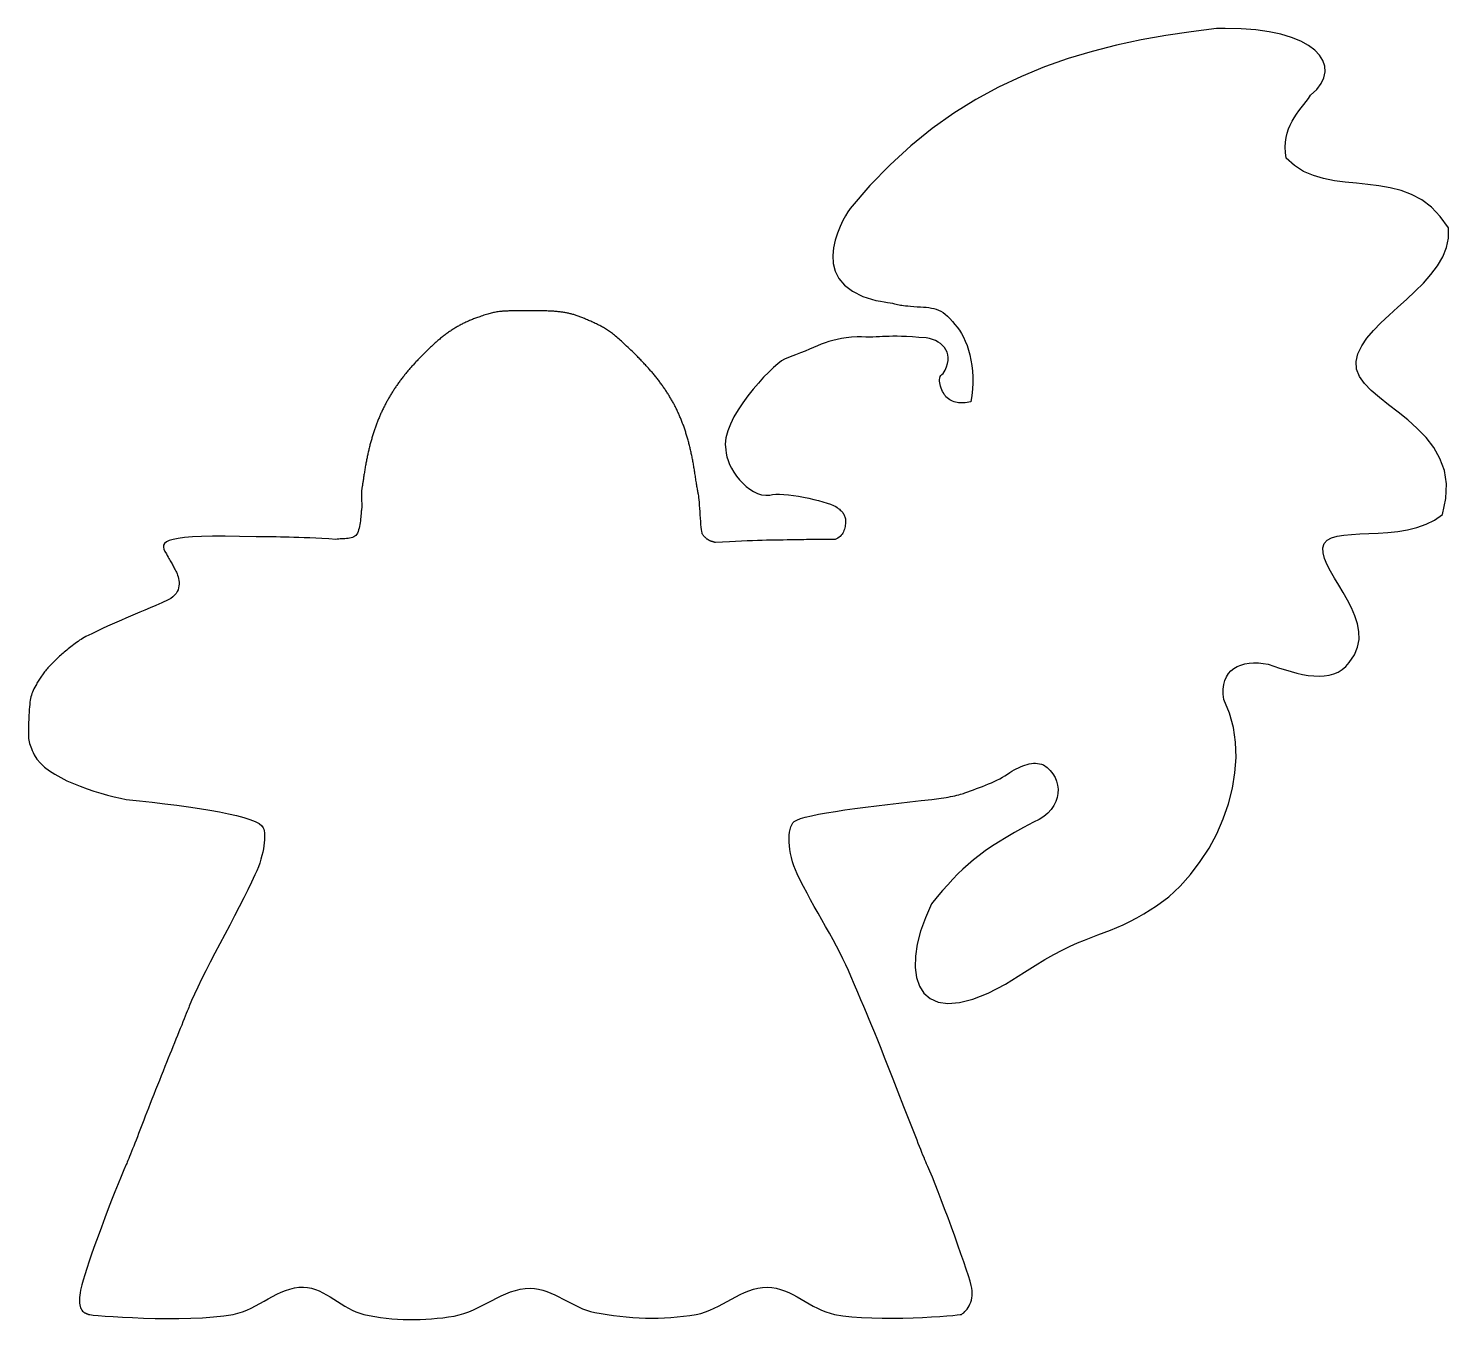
# Model space of a CAD drawing. Extents: x 0 to 239, y -1 to 216.
import ezdxf

# ---------------------------------------------------------------- set-up
doc = ezdxf.new("R2010")
doc.units = 0
doc.layers.get('0').update_dxf_attribs({"linetype": 'CONTINUOUS'})

msp = doc.modelspace()

# ---------------------------------------------------------------- linework, layer by layer
at = {"color": 7}
msp.add_lwpolyline([(201.320527, 216.291208), (201.230304, 216.290678), (201.139854, 216.289885), (201.049173, 216.288826), (200.958267, 216.287768), (200.867134, 216.286445), (200.775774, 216.285122), (200.684188, 216.283535), (200.592375, 216.281683), (200.50034, 216.279831), (200.408077, 216.277714), (200.315592, 216.275597), (200.222882, 216.273216), (200.12995, 216.27057), (200.036795, 216.267898), (199.943416, 216.265067), (199.849817, 216.262077), (195.58132, 215.731111), (191.354877, 215.099236), (187.173378, 214.3492), (183.03971, 213.463756), (178.956758, 212.425653), (174.927413, 211.217642), (170.954557, 209.822476), (167.041081, 208.2229), (163.189872, 206.401673), (159.403817, 204.34154), (155.685805, 202.02525), (152.038719, 199.435559), (148.465447, 196.555214), (144.968881, 193.366969), (141.551903, 189.853572), (138.217402, 185.997775), (138.106174, 185.838208), (137.83855, 185.426795), (137.459, 184.794397), (137.011987, 183.971879), (136.54197, 182.990102), (136.09342, 181.87993), (135.7108, 180.672224), (135.438571, 179.397847), (135.321201, 178.087663), (135.403153, 176.772533), (135.72889, 175.483321), (136.342879, 174.250888), (137.289582, 173.106099), (138.613465, 172.079815), (140.358992, 171.202899), (142.570626, 170.506214), (143.330149, 170.396955), (143.974436, 170.297667), (144.517843, 170.207582), (144.97472, 170.125936), (145.359424, 170.051961), (145.686309, 169.98489), (145.969731, 169.923959), (146.22404, 169.868401), (146.463591, 169.817448), (146.702743, 169.770336), (146.955843, 169.726298), (147.237252, 169.684567), (147.561321, 169.644378), (147.942403, 169.604964), (148.394854, 169.565558), (148.933027, 169.525395), (149.515166, 169.485582), (150.058726, 169.451959), (150.567697, 169.418879), (151.046077, 169.380697), (151.49785, 169.331766), (151.927018, 169.26644), (152.337566, 169.179072), (152.733491, 169.064016), (153.118786, 168.915626), (153.497439, 168.728255), (153.873446, 168.496258), (154.2508, 168.213988), (154.633493, 167.875798), (155.025519, 167.476043), (155.430868, 167.009076), (155.853535, 166.469251), (156.239152, 166.038633), (156.611503, 165.542678), (156.967171, 164.984524), (157.302742, 164.367308), (157.614803, 163.694167), (157.899936, 162.968239), (158.15473, 162.192661), (158.375765, 161.370571), (158.55963, 160.505106), (158.702907, 159.599403), (158.802181, 158.656599), (158.854039, 157.679832), (158.855098, 156.67224), (158.80188, 155.636959), (158.690995, 154.577128), (158.519037, 153.495882), (158.208446, 153.42739), (157.905267, 153.371923), (157.609339, 153.330179), (157.320507, 153.302858), (157.038604, 153.290658), (156.763474, 153.294277), (156.494954, 153.314415), (156.232881, 153.351769), (155.977101, 153.407038), (155.72745, 153.480921), (155.483769, 153.574116), (155.245893, 153.687322), (155.013668, 153.821238), (154.786928, 153.976562), (154.565514, 154.153993), (154.349267, 154.354229), (154.21129, 154.534739), (154.070796, 154.746022), (153.93144, 154.983268), (153.79686, 155.241667), (153.670704, 155.516407), (153.556618, 155.80268), (153.458249, 156.095673), (153.379236, 156.390577), (153.323232, 156.682581), (153.293882, 156.966875), (153.29494, 157.238648), (153.329825, 157.493089), (153.4023, 157.725389), (153.51601, 157.930736), (153.674596, 158.10432), (153.881709, 158.241331), (154.217039, 158.820791), (154.465319, 159.381206), (154.63053, 159.92078), (154.716657, 160.437719), (154.72769, 160.930227), (154.667609, 161.396507), (154.5404, 161.834766), (154.350048, 162.243207), (154.100538, 162.620035), (153.795854, 162.963454), (153.439982, 163.271669), (153.036908, 163.542885), (152.590614, 163.775306), (152.105087, 163.967136), (151.584311, 164.116581), (151.032271, 164.221844), (149.802202, 164.327872), (148.711722, 164.405778), (147.745304, 164.45893), (146.887414, 164.490696), (146.12252, 164.504444), (145.435087, 164.503545), (144.809583, 164.491358), (144.230479, 164.471255), (143.682238, 164.446604), (143.149331, 164.420772), (142.616222, 164.397129), (142.067381, 164.37904), (141.487274, 164.369874), (140.86037, 164.372996), (140.171136, 164.391777), (139.40404, 164.429583), (138.461599, 164.361813), (137.596073, 164.265104), (136.796055, 164.140899), (136.050142, 163.990642), (135.346929, 163.815777), (134.67501, 163.617746), (134.022984, 163.397994), (133.379443, 163.157965), (132.732984, 162.899102), (132.072203, 162.622849), (131.385694, 162.330649), (130.662056, 162.023945), (129.88988, 161.704183), (129.057765, 161.372804), (128.154306, 161.031254), (127.168095, 160.680974), (126.6795, 160.362901), (126.063764, 159.880297), (125.344486, 159.250202), (124.545265, 158.489656), (123.6897, 157.615698), (122.801391, 156.645368), (121.903937, 155.595708), (121.020938, 154.483755), (120.175994, 153.326552), (119.392703, 152.141136), (118.694666, 150.944549), (118.105481, 149.75383), (117.648749, 148.586019), (117.348071, 147.458156), (117.227043, 146.387282), (117.309265, 145.390435), (117.364018, 144.845921), (117.495235, 144.252461), (117.698266, 143.622566), (117.968456, 142.968748), (118.301151, 142.303517), (118.691697, 141.639386), (119.135443, 140.988868), (119.627735, 140.36447), (120.163918, 139.778706), (120.739342, 139.244087), (121.349352, 138.773123), (121.989292, 138.378328), (122.654515, 138.072213), (123.34036, 137.867288), (124.042181, 137.776065), (124.75532, 137.811053), (125.188866, 137.90398), (125.73294, 137.949105), (126.371236, 137.950428), (127.087455, 137.912285), (127.865301, 137.838676), (128.68847, 137.733713), (129.540667, 137.601511), (130.405584, 137.446177), (131.266927, 137.271824), (132.108392, 137.082568), (132.913684, 136.882519), (133.666497, 136.675787), (134.350538, 136.466486), (134.949499, 136.258727), (135.447088, 136.056625), (135.826997, 135.864289), (136.043424, 135.715238), (136.241967, 135.569299), (136.423191, 135.42575), (136.587661, 135.283862), (136.735939, 135.142913), (136.868588, 135.002176), (136.986171, 134.860922), (137.089253, 134.718434), (137.178399, 134.573979), (137.254168, 134.426834), (137.317125, 134.276275), (137.367836, 134.121576), (137.406859, 133.962009), (137.434762, 133.796853), (137.452119, 133.625379), (137.459474, 133.446865), (137.457886, 133.220889), (137.446165, 132.991467), (137.423438, 132.760189), (137.388793, 132.528655), (137.34133, 132.298462), (137.280139, 132.071209), (137.20432, 131.84849), (137.11296, 131.631905), (137.005158, 131.423051), (136.880002, 131.223521), (136.736587, 131.034918), (136.574009, 130.858835), (136.391356, 130.696868), (136.187725, 130.550619), (135.96221, 130.421682), (135.713901, 130.311655), (135.355915, 130.317079), (134.990491, 130.321551), (134.617473, 130.325043), (134.236709, 130.327689), (133.848038, 130.329277), (133.451306, 130.329806), (133.046356, 130.329277), (132.633035, 130.327689), (132.211183, 130.324911), (131.780645, 130.321022), (131.341267, 130.315968), (130.892894, 130.30975), (130.435366, 130.302342), (129.968527, 130.293717), (129.492224, 130.283874), (129.006301, 130.272762), (128.32483, 130.261649), (127.650923, 130.252177), (126.978431, 130.243499), (126.301206, 130.234794), (125.613099, 130.22519), (124.907963, 130.213839), (124.179647, 130.199922), (123.422008, 130.182592), (122.628893, 130.161002), (121.794154, 130.134324), (120.911644, 130.101709), (119.975212, 130.062309), (118.978714, 130.015285), (117.916, 129.959794), (116.780921, 129.894992), (115.567328, 129.820041), (115.525198, 129.835784), (115.482428, 129.851103), (115.439047, 129.866026), (115.395092, 129.880551), (115.350594, 129.894707), (115.305591, 129.908518), (115.260112, 129.921985), (115.214194, 129.935108), (115.16787, 129.947941), (115.121174, 129.960482), (115.074139, 129.972732), (115.0268, 129.984718), (114.979191, 129.996465), (114.931343, 130.007975), (114.883292, 130.019272), (114.835072, 130.030358), (114.80456, 130.044249), (114.774274, 130.058193), (114.744238, 130.072163), (114.714478, 130.086185), (114.685016, 130.100261), (114.655878, 130.11439), (114.627083, 130.128572), (114.598664, 130.142806), (114.570637, 130.15712), (114.543033, 130.171487), (114.515868, 130.185933), (114.489174, 130.200433), (114.462981, 130.215011), (114.43729, 130.229669), (114.412154, 130.244406), (114.387574, 130.259223), (114.307572, 130.309608), (114.230068, 130.361355), (114.154995, 130.414581), (114.082288, 130.469405), (114.011877, 130.525944), (113.943694, 130.584311), (113.877669, 130.644626), (113.813741, 130.707004), (113.751839, 130.771562), (113.691892, 130.838417), (113.633837, 130.907685), (113.577605, 130.979482), (113.523128, 131.053925), (113.470338, 131.131131), (113.419168, 131.211218), (113.369548, 131.294302), (113.321417, 131.433981), (113.274705, 131.674553), (113.229342, 132.002184), (113.18526, 132.403036), (113.142392, 132.863279), (113.100675, 133.369072), (113.060038, 133.906586), (113.020414, 134.461981), (112.981737, 135.021424), (112.943939, 135.57108), (112.906953, 136.097117), (112.870713, 136.585694), (112.83515, 137.022978), (112.800199, 137.395136), (112.765792, 137.688334), (112.731862, 137.888732), (112.698345, 138.040635), (112.665163, 138.197638), (112.632255, 138.35986), (112.599552, 138.52742), (112.566982, 138.700429), (112.534483, 138.879007), (112.50199, 139.063268), (112.469427, 139.253329), (112.436735, 139.449305), (112.403845, 139.651315), (112.370687, 139.859473), (112.337196, 140.073894), (112.303306, 140.294697), (112.268947, 140.521998), (112.234054, 140.755911), (112.19856, 140.996552), (112.166874, 141.210253), (112.134748, 141.422507), (112.10218, 141.633322), (112.06916, 141.842713), (112.03568, 142.050697), (112.001734, 142.257289), (111.967309, 142.462497), (111.9324, 142.66634), (111.897001, 142.86883), (111.861103, 143.069983), (111.824696, 143.269811), (111.787773, 143.468329), (111.750327, 143.665552), (111.712351, 143.861492), (111.673833, 144.056165), (111.63477, 144.249583), (111.595159, 144.441761), (111.55499, 144.632711), (111.514258, 144.822449), (111.472954, 145.010989), (111.431073, 145.198345), (111.38861, 145.384532), (111.345554, 145.569566), (111.301903, 145.753459), (111.257649, 145.936227), (111.212783, 146.117885), (111.167304, 146.298446), (111.121198, 146.477926), (111.074465, 146.656339), (111.027096, 146.833699), (110.979082, 147.010022), (110.93042, 147.185322), (110.881107, 147.359611), (110.831127, 147.532901), (110.780475, 147.705208), (110.729146, 147.876545), (110.677129, 148.046927), (110.624422, 148.216368), (110.57101, 148.384882), (110.516892, 148.552484), (110.46206, 148.719187), (110.406503, 148.885007), (110.350221, 149.049956), (110.293198, 149.214051), (110.235434, 149.377304), (110.176919, 149.539731), (110.117644, 149.701345), (110.057605, 149.862161), (109.99679, 150.02219), (109.935198, 150.181445), (109.872822, 150.339941), (109.809656, 150.497693), (109.74569, 150.654714), (109.68092, 150.811021), (109.615338, 150.966626), (109.548938, 151.121546), (109.48171, 151.275795), (109.413649, 151.429387), (109.344748, 151.582338), (109.274999, 151.734662), (109.204395, 151.886373), (109.132931, 152.037486), (109.060596, 152.188016), (108.987386, 152.337978), (108.913295, 152.487384), (108.838315, 152.636246), (108.76244, 152.784577), (108.685663, 152.932393), (108.607976, 153.079707), (108.529374, 153.226535), (108.449846, 153.372889), (108.369386, 153.518785), (108.287989, 153.664237), (108.205648, 153.809259), (108.122355, 153.953866), (108.038098, 154.098071), (107.952879, 154.24189), (107.866683, 154.385336), (107.779505, 154.528425), (107.691341, 154.671169), (107.602173, 154.813588), (107.512003, 154.955697), (107.420823, 155.09751), (107.328626, 155.239039), (107.235403, 155.3803), (107.141153, 155.521303), (107.045863, 155.662064), (106.949534, 155.802594), (106.852151, 155.942907), (106.753713, 156.083016), (106.654211, 156.222934), (106.553643, 156.362675), (106.451995, 156.502252), (106.349266, 156.641677), (106.245448, 156.780965), (106.140533, 156.920128), (106.034512, 157.059182), (105.927372, 157.198147), (105.819109, 157.337037), (105.709715, 157.475865), (105.599185, 157.614646), (105.487512, 157.753394), (105.374691, 157.892125), (105.260711, 158.030851), (105.145573, 158.169586), (105.029265, 158.308346), (104.911782, 158.447145), (104.793119, 158.585996), (104.67327, 158.724915), (104.552226, 158.863915), (104.429986, 159.00301), (104.306537, 159.142214), (104.181881, 159.281542), (104.056011, 159.421004), (103.92891, 159.560616), (103.800579, 159.700393), (103.671005, 159.840348), (103.540179, 159.980497), (103.408099, 160.120854), (103.274752, 160.261434), (103.140129, 160.40225), (103.004226, 160.543318), (102.867034, 160.684652), (102.728543, 160.826267), (102.588748, 160.968177), (102.447638, 161.110397), (102.304966, 161.252966), (102.161205, 161.395849), (101.888748, 161.664868), (101.624286, 161.924229), (101.367526, 162.17417), (101.118175, 162.414926), (100.875939, 162.646735), (100.640526, 162.869832), (100.41164, 163.084454), (100.18899, 163.290837), (99.972283, 163.489218), (99.761225, 163.679833), (99.555522, 163.862919), (99.354883, 164.038713), (99.159012, 164.20745), (98.967618, 164.369366), (98.780404, 164.524699), (98.597082, 164.673685), (98.417356, 164.816559), (98.240932, 164.953556), (98.067519, 165.084914), (97.896815, 165.21087), (97.728527, 165.331661), (97.562358, 165.447524), (97.398017, 165.558696), (97.235203, 165.665414), (97.073625, 165.767916), (96.912983, 165.866438), (96.752984, 165.961217), (96.593335, 166.052491), (96.433733, 166.140497), (96.273887, 166.225472), (96.113505, 166.307652), (95.952284, 166.387276), (95.745147, 166.48746), (95.542611, 166.584875), (95.344491, 166.679558), (95.150607, 166.771548), (94.960773, 166.860883), (94.774808, 166.947601), (94.592524, 167.031739), (94.413737, 167.113335), (94.238268, 167.192429), (94.065926, 167.269057), (93.896535, 167.343258), (93.729905, 167.41507), (93.565856, 167.484531), (93.404201, 167.551679), (93.244757, 167.616551), (93.087341, 167.679187), (92.931763, 167.739623), (92.777842, 167.797898), (92.625394, 167.854052), (92.474235, 167.908121), (92.324185, 167.960145), (92.175057, 168.010161), (92.026669, 168.058208), (91.878838, 168.104325), (91.731378, 168.148549), (91.584111, 168.190919), (91.436846, 168.231472), (91.289407, 168.270248), (91.141606, 168.307285), (90.993262, 168.34262), (90.84419, 168.376293), (90.694206, 168.408341), (90.543123, 168.438803), (90.390755, 168.467719), (90.236916, 168.495125), (90.081423, 168.521061), (89.924094, 168.545563), (89.764746, 168.56867), (89.603196, 168.59042), (89.439261, 168.61085), (89.272758, 168.629998), (89.103504, 168.647902), (88.931316, 168.6646), (88.756008, 168.680129), (88.577401, 168.694528), (88.395313, 168.707834), (88.209557, 168.720085), (88.019951, 168.731319), (87.82631, 168.741575), (87.628452, 168.750892), (87.426189, 168.759309), (87.219335, 168.766864), (87.007711, 168.773595), (86.791131, 168.77954), (86.569407, 168.784738), (86.34236, 168.789226), (86.109805, 168.793044), (85.871553, 168.796228), (85.627424, 168.798818), (85.377234, 168.800851), (85.120798, 168.802366), (84.857931, 168.803401), (84.588448, 168.803993), (84.312167, 168.804183), (84.077032, 168.80413), (83.848337, 168.803961), (83.625931, 168.803655), (83.409666, 168.803195), (83.199385, 168.802562), (82.994939, 168.801738), (82.796174, 168.800703), (82.60294, 168.799439), (82.415084, 168.797928), (82.232455, 168.796151), (82.054901, 168.79409), (81.882271, 168.791725), (81.714411, 168.789038), (81.551169, 168.786011), (81.392395, 168.782625), (81.237937, 168.778861), (81.087645, 168.774702), (80.941365, 168.770128), (80.798943, 168.765123), (80.660227, 168.759668), (80.52507, 168.753747), (80.393315, 168.747341), (80.264815, 168.740433), (80.139416, 168.733005), (80.016969, 168.725041), (79.897325, 168.716521), (79.780326, 168.70743), (79.665827, 168.697748), (79.553676, 168.687459), (79.44372, 168.676545), (79.335807, 168.664988), (79.229789, 168.652771), (79.022808, 168.626279), (78.821563, 168.596919), (78.624843, 168.564547), (78.431432, 168.529016), (78.24012, 168.49018), (78.049691, 168.447894), (77.858935, 168.402012), (77.666633, 168.352389), (77.47158, 168.298878), (77.272557, 168.241333), (77.068352, 168.17961), (76.857754, 168.113562), (76.639547, 168.043044), (76.412519, 167.96791), (76.175457, 167.888014), (75.927148, 167.80321), (75.747996, 167.741075), (75.570773, 167.678311), (75.395415, 167.614875), (75.221859, 167.550727), (75.050044, 167.485825), (74.879906, 167.420127), (74.711383, 167.353592), (74.544412, 167.286179), (74.378931, 167.217845), (74.214879, 167.14855), (74.052189, 167.078251), (73.890804, 167.006907), (73.730657, 166.934477), (73.571687, 166.860919), (73.413832, 166.786192), (73.257026, 166.710253), (73.101211, 166.63306), (72.946329, 166.554567), (72.792317, 166.474731), (72.639118, 166.393507), (72.486666, 166.310853), (72.334898, 166.226726), (72.183752, 166.141081), (72.033164, 166.053876), (71.883077, 165.965066), (71.733423, 165.874609), (71.584143, 165.782461), (71.435174, 165.688579), (71.286452, 165.592918), (71.137918, 165.495437), (70.989505, 165.39609), (70.841153, 165.294836), (70.692796, 165.19163), (70.544372, 165.086431), (70.395825, 164.979195), (70.247089, 164.86988), (70.098108, 164.758446), (69.948814, 164.64485), (69.79915, 164.52905), (69.649052, 164.411004), (69.498459, 164.29067), (69.34731, 164.168006), (69.195543, 164.04297), (69.043095, 163.91552), (68.889906, 163.785614), (68.735916, 163.65321), (68.581061, 163.518266), (68.42528, 163.380741), (68.268503, 163.24059), (68.110674, 163.097771), (67.951726, 162.952239), (67.791603, 162.803951), (67.630236, 162.652865), (67.46757, 162.498936), (67.303539, 162.342122), (67.138082, 162.182379), (66.97114, 162.019664), (66.802646, 161.853935), (66.63254, 161.685147), (66.460762, 161.513257), (66.287248, 161.338223), (66.111938, 161.160001), (65.934767, 160.978547), (65.755676, 160.793819), (65.628335, 160.661492), (65.502039, 160.529195), (65.37678, 160.396918), (65.252555, 160.264652), (65.129354, 160.132389), (65.00718, 160.000118), (64.886022, 159.867833), (64.765875, 159.735522), (64.646739, 159.603179), (64.528602, 159.470793), (64.411463, 159.338355), (64.295316, 159.205857), (64.180156, 159.073291), (64.065978, 158.940646), (63.952776, 158.807913), (63.840548, 158.675085), (63.729291, 158.542155), (63.618994, 158.409114), (63.509655, 158.275954), (63.401271, 158.142664), (63.293839, 158.009235), (63.187355, 157.875656), (63.081818, 157.741918), (62.97722, 157.60801), (62.873565, 157.473924), (62.770843, 157.339649), (62.669055, 157.205175), (62.568196, 157.070492), (62.46826, 156.935591), (62.36925, 156.800462), (62.271159, 156.665095), (62.173982, 156.52948), (62.077716, 156.393605), (61.982353, 156.257461), (61.887888, 156.12104), (61.794313, 155.984335), (61.70163, 155.847336), (61.60983, 155.710038), (61.518908, 155.57243), (61.428863, 155.434506), (61.339688, 155.296257), (61.251378, 155.157676), (61.16393, 155.018755), (61.077337, 154.879484), (60.991599, 154.739858), (60.906705, 154.599868), (60.822657, 154.459505), (60.739446, 154.318762), (60.657071, 154.177626), (60.575526, 154.036085), (60.49481, 153.894129), (60.414916, 153.751749), (60.335843, 153.608935), (60.257582, 153.465679), (60.180133, 153.321971), (60.103488, 153.177802), (60.027648, 153.033164), (59.952604, 152.888046), (59.878352, 152.742439), (59.80489, 152.596335), (59.732214, 152.449724), (59.660316, 152.302597), (59.589196, 152.154945), (59.518846, 152.006758), (59.449269, 151.858028), (59.380464, 151.708746), (59.312426, 151.558903), (59.245148, 151.40849), (59.178624, 151.257497), (59.112848, 151.105916), (59.047819, 150.953737), (58.983528, 150.800953), (58.91997, 150.647552), (58.857139, 150.493526), (58.795031, 150.338867), (58.73364, 150.183565), (58.67296, 150.027611), (58.612987, 149.870995), (58.553712, 149.71371), (58.495136, 149.555745), (58.437251, 149.397092), (58.380056, 149.237743), (58.323546, 149.077686), (58.267719, 148.916915), (58.212569, 148.755418), (58.158097, 148.593188), (58.104294, 148.430215), (58.05116, 148.266489), (57.998691, 148.102003), (57.946883, 147.936746), (57.895733, 147.77071), (57.845235, 147.603884), (57.795388, 147.436262), (57.746188, 147.267832), (57.697629, 147.098586), (57.649711, 146.928515), (57.602432, 146.757611), (57.555778, 146.585866), (57.509751, 146.413271), (57.464341, 146.239815), (57.419547, 146.065489), (57.375361, 145.890285), (57.331782, 145.714193), (57.2888, 145.537204), (57.246417, 145.359308), (57.204626, 145.180496), (57.16342, 145.000758), (57.122796, 144.820085), (57.082751, 144.638469), (57.043278, 144.455899), (57.004373, 144.272366), (56.966033, 144.087862), (56.928247, 143.902379), (56.891021, 143.715912), (56.854347, 143.528451), (56.818223, 143.339986), (56.782645, 143.150507), (56.747606, 142.960005), (56.713104, 142.76847), (56.679134, 142.575892), (56.645694, 142.382262), (56.612774, 142.18757), (56.580376, 141.991808), (56.548491, 141.794963), (56.517117, 141.597028), (56.486248, 141.39799), (56.455881, 141.197843), (56.426013, 140.996577), (56.400004, 140.819976), (56.374419, 140.647518), (56.349257, 140.479145), (56.324466, 140.314799), (56.300071, 140.154422), (56.27602, 139.997955), (56.252314, 139.845338), (56.228951, 139.696515), (56.205879, 139.551429), (56.183125, 139.410017), (56.160636, 139.272224), (56.138411, 139.137991), (56.11645, 139.007257), (56.094701, 138.879966), (56.073191, 138.756062), (56.051865, 138.635481), (56.03435, 138.499966), (56.023661, 138.334422), (56.018819, 138.143536), (56.018859, 137.932001), (56.022801, 137.704505), (56.029707, 137.465739), (56.038597, 137.220391), (56.048518, 136.973151), (56.058493, 136.728711), (56.067542, 136.49176), (56.074739, 136.266986), (56.079078, 136.059082), (56.079607, 135.872733), (56.075374, 135.712634), (56.065399, 135.583472), (56.04873, 135.489937), (56.029283, 135.392938), (56.011001, 135.253344), (55.993009, 135.075782), (55.974409, 134.86489), (55.9543, 134.625294), (55.931811, 134.361629), (55.906014, 134.078522), (55.876052, 133.780607), (55.841024, 133.472513), (55.800035, 133.158873), (55.752198, 132.844318), (55.69662, 132.533477), (55.632406, 132.230987), (55.558666, 131.941472), (55.47451, 131.669565), (55.379043, 131.419902), (55.255702, 131.202189), (55.104617, 131.020921), (54.928754, 130.8726), (54.731084, 130.753728), (54.514567, 130.660801), (54.282176, 130.590322), (54.036878, 130.538791), (53.781637, 130.502708), (53.519425, 130.478578), (53.253203, 130.462888), (52.985945, 130.452146), (52.720613, 130.442859), (52.460178, 130.431508), (52.207607, 130.414628), (51.965865, 130.388699), (51.737921, 130.350207), (50.524328, 130.425158), (49.38925, 130.48996), (48.326535, 130.545451), (47.330037, 130.592475), (46.393605, 130.631875), (45.511096, 130.66449), (44.676356, 130.691168), (43.883241, 130.712731), (43.125602, 130.730061), (42.397286, 130.743979), (41.69215, 130.755303), (41.004043, 130.764907), (40.326818, 130.773612), (39.654327, 130.78229), (38.98042, 130.791762), (38.298948, 130.802875), (35.538574, 130.857091), (33.104519, 130.879607), (30.978795, 130.870478), (29.143412, 130.829746), (27.580386, 130.757478), (26.271722, 130.653732), (25.199435, 130.518569), (24.345536, 130.352041), (23.692037, 130.154209), (23.220949, 129.925127), (22.914284, 129.664854), (22.754052, 129.37345), (22.722267, 129.050971), (22.800938, 128.697469), (22.972079, 128.313008), (23.217699, 127.897644), (23.369846, 127.629311), (23.509425, 127.383447), (23.637787, 127.157401), (23.756286, 126.948512), (23.866271, 126.754133), (23.969094, 126.57161), (24.066108, 126.398287), (24.158664, 126.231512), (24.248113, 126.068632), (24.335806, 125.906993), (24.423097, 125.743941), (24.511335, 125.576822), (24.601873, 125.402986), (24.696062, 125.219777), (24.795254, 125.024541), (24.9008, 124.814626), (25.008445, 124.574189), (25.108515, 124.314929), (25.197116, 124.039477), (25.270353, 123.750456), (25.324331, 123.450493), (25.355153, 123.142214), (25.358926, 122.828246), (25.331753, 122.511211), (25.269741, 122.193741), (25.168992, 121.87846), (25.025613, 121.56799), (24.835708, 121.264963), (24.595382, 120.972001), (24.30074, 120.69173), (23.947886, 120.426776), (23.532925, 120.179769), (22.446974, 119.698992), (21.437541, 119.256879), (20.494442, 118.847838), (19.607493, 118.466288), (18.766512, 118.106634), (17.961314, 117.763295), (17.181718, 117.430677), (16.417539, 117.103197), (15.658594, 116.775264), (14.8947, 116.441291), (14.115673, 116.095693), (13.31133, 115.73288), (12.471488, 115.347263), (11.585964, 114.933254), (10.644573, 114.485269), (9.637133, 113.997716), (9.378405, 113.853005), (9.120767, 113.69992), (8.864589, 113.539416), (8.610239, 113.37244), (8.358089, 113.199947), (8.108508, 113.022885), (7.861864, 112.842207), (7.618529, 112.658864), (7.378871, 112.473806), (7.143261, 112.287987), (6.912068, 112.102352), (6.685662, 111.917858), (6.464412, 111.735455), (6.248688, 111.556091), (6.03886, 111.38072), (5.835298, 111.210291), (5.637128, 111.0429), (5.443185, 110.875964), (5.253398, 110.709424), (5.067697, 110.543226), (4.886014, 110.377306), (4.708278, 110.211611), (4.534418, 110.046082), (4.364366, 109.880657), (4.198051, 109.715281), (4.035403, 109.549896), (3.876353, 109.384444), (3.720831, 109.218862), (3.568766, 109.053098), (3.420089, 108.887093), (3.274731, 108.720787), (3.13262, 108.55412), (2.993685, 108.387033), (2.857854, 108.219468), (2.725057, 108.051365), (2.595228, 107.882666), (2.468297, 107.713314), (2.344197, 107.543253), (2.222858, 107.372425), (2.104214, 107.200774), (1.988195, 107.028239), (1.874734, 106.854765), (1.763762, 106.680294), (1.65521, 106.504769), (1.549011, 106.328133), (1.445096, 106.150328), (1.343398, 105.971298), (1.243847, 105.790981), (1.083198, 105.490486), (0.939383, 105.208044), (0.811279, 104.938266), (0.697765, 104.675771), (0.597717, 104.415169), (0.510014, 104.151078), (0.433534, 103.87811), (0.367155, 103.590884), (0.309755, 103.284009), (0.260212, 102.952105), (0.217403, 102.589782), (0.180207, 102.191661), (0.147501, 101.75235), (0.118164, 101.266469), (0.091073, 100.728629), (0.065107, 100.133446), (0.039369, 99.490297), (0.019134, 98.9193), (0.005591, 98.412641), (-0.00007, 97.962511), (0.00334, 97.561098), (0.017011, 97.200593), (0.042133, 96.873184), (0.079895, 96.571059), (0.131486, 96.286413), (0.198097, 96.011428), (0.280916, 95.738299), (0.381134, 95.459214), (0.499939, 95.166363), (0.638523, 94.851932), (0.798073, 94.508114), (0.97978, 94.127095), (1.436694, 93.399888), (2.026515, 92.707611), (2.735367, 92.050119), (3.549372, 91.427271), (4.454654, 90.838928), (5.437336, 90.284948), (6.48354, 89.76519), (7.579392, 89.279513), (8.711012, 88.827774), (9.864525, 88.409833), (11.026053, 88.025549), (12.181721, 87.674781), (13.31765, 87.357387), (14.419964, 87.073227), (15.474787, 86.822158), (16.468241, 86.604041), (18.674502, 86.375587), (20.834715, 86.138181), (22.936877, 85.891722), (24.968982, 85.636108), (26.919023, 85.371236), (28.775001, 85.097004), (30.524908, 84.813307), (32.156736, 84.520045), (33.658485, 84.217113), (35.018147, 83.90441), (36.223721, 83.581835), (37.2632, 83.249281), (38.124577, 82.90665), (38.795849, 82.553836), (39.265014, 82.190738), (39.520064, 81.817252), (39.593253, 81.584721), (39.6522, 81.308181), (39.695356, 80.989588), (39.721179, 80.630887), (39.728111, 80.234025), (39.714617, 79.80095), (39.67915, 79.333614), (39.620166, 78.833961), (39.536114, 78.30394), (39.425449, 77.745497), (39.286625, 77.160586), (39.118096, 76.551152), (38.918317, 75.919142), (38.685737, 75.266502), (38.418818, 74.595186), (38.116008, 73.907139), (37.555797, 72.723367), (36.919167, 71.427118), (36.218741, 70.036947), (35.467145, 68.571401), (34.676998, 67.049036), (33.860928, 65.488399), (33.031557, 63.908043), (32.201506, 62.326517), (31.383404, 60.762375), (30.589871, 59.234165), (29.833533, 57.760439), (29.127011, 56.359748), (28.482928, 55.050642), (27.913912, 53.851675), (27.432582, 52.781398), (27.051566, 51.858357), (26.961984, 51.62868), (26.84938, 51.3426), (26.715424, 51.004279), (26.561791, 50.617874), (26.39015, 50.187548), (26.202176, 49.717457), (25.999538, 49.211764), (25.783909, 48.674623), (25.556961, 48.110201), (25.320366, 47.522651), (25.075795, 46.916134), (24.824919, 46.29481), (24.569412, 45.662839), (24.310945, 45.024381), (24.051189, 44.383595), (23.791816, 43.744639), (23.525484, 43.08738), (23.245315, 42.392888), (22.953669, 41.667131), (22.652904, 40.916079), (22.345379, 40.1457), (22.033454, 39.361962), (21.719486, 38.570834), (21.405834, 37.778285), (21.094858, 36.990285), (20.788915, 36.212801), (20.490366, 35.451799), (20.201567, 34.713254), (19.924879, 34.003128), (19.66266, 33.327396), (19.417269, 32.69202), (19.191064, 32.102973), (18.97454, 31.538632), (18.757545, 30.975755), (18.54148, 30.417863), (18.327748, 29.868484), (18.117751, 29.331145), (17.912892, 28.809376), (17.714572, 28.306699), (17.524193, 27.826645), (17.343158, 27.372739), (17.172868, 26.948506), (17.014727, 26.557478), (16.870135, 26.203177), (16.740496, 25.889133), (16.627211, 25.618871), (16.531683, 25.39592), (16.455313, 25.223806), (16.042233, 24.290795), (15.57989, 23.199405), (15.077314, 21.974109), (14.543534, 20.639371), (13.987577, 19.219661), (13.418473, 17.739453), (12.845251, 16.22321), (12.276939, 14.695408), (11.722566, 13.180507), (11.19116, 11.702984), (10.691751, 10.287307), (10.233367, 8.957942), (9.825036, 7.739359), (9.475788, 6.656028), (9.19465, 5.73242), (8.990653, 4.993), (8.874362, 4.511738), (8.777203, 4.05801), (8.699232, 3.63124), (8.640506, 3.230861), (8.601081, 2.856299), (8.581012, 2.506988), (8.58035, 2.182355), (8.599165, 1.881828), (8.637503, 1.604838), (8.695422, 1.350814), (8.772979, 1.119185), (8.87023, 0.909383), (8.987229, 0.720833), (9.124035, 0.552971), (9.280702, 0.40522), (9.457286, 0.277011), (9.498272, 0.259707), (9.539258, 0.242403), (9.580244, 0.2251), (9.62123, 0.207796), (9.662216, 0.190492), (9.703202, 0.173188), (9.744187, 0.155885), (9.785173, 0.138581), (9.826159, 0.121277), (9.867145, 0.103973), (9.908131, 0.08667), (9.949117, 0.069366), (9.990103, 0.052062), (10.031089, 0.034758), (10.072074, 0.017455), (10.11306, 0.000151), (10.336881, -0.040328), (10.89843, -0.102896), (11.762434, -0.181658), (12.89362, -0.270711), (14.256715, -0.364154), (15.816447, -0.456091), (17.537541, -0.540623), (19.384725, -0.611846), (21.322726, -0.663866), (23.316271, -0.690779), (25.330088, -0.686678), (27.328901, -0.645684), (29.277441, -0.561885), (31.140433, -0.429382), (32.882603, -0.242279), (34.468679, 0.005329), (35.239564, 0.186063), (35.995984, 0.42994), (36.740119, 0.726443), (37.474161, 1.065056), (38.200289, 1.435259), (38.920688, 1.826535), (39.637542, 2.228366), (40.353037, 2.630233), (41.069359, 3.021621), (41.788687, 3.392009), (42.513211, 3.730882), (43.245112, 4.02772), (43.986575, 4.272007), (44.739783, 4.453223), (45.506924, 4.560853), (46.290181, 4.584375), (46.974478, 4.524862), (47.64027, 4.391221), (48.290052, 4.192852), (48.92632, 3.939154), (49.551565, 3.639526), (50.168282, 3.303365), (50.778967, 2.940071), (51.386111, 2.559042), (51.992208, 2.169673), (52.599758, 1.781371), (53.21125, 1.403525), (53.829176, 1.045541), (54.456037, 0.716812), (55.094321, 0.426741), (55.746527, 0.184724), (56.415145, 0.000159), (57.345941, -0.195805), (58.283286, -0.36607), (59.226332, -0.511035), (60.174239, -0.6311), (61.126159, -0.726668), (62.081247, -0.798134), (63.038658, -0.845899), (63.997545, -0.870373), (64.957064, -0.871961), (65.916372, -0.851032), (66.874621, -0.807998), (67.830968, -0.743262), (68.784566, -0.657225), (69.734571, -0.550288), (70.680137, -0.422852), (71.620418, -0.275312), (72.451802, -0.098613), (73.268833, 0.142526), (74.073669, 0.437605), (74.868462, 0.776131), (75.655369, 1.147601), (76.436546, 1.541523), (77.214146, 1.947397), (77.990325, 2.354726), (78.767237, 2.753011), (79.547041, 3.131759), (80.33189, 3.480469), (81.123937, 3.788643), (81.925341, 4.045789), (82.738255, 4.241403), (83.564834, 4.36499), (84.407233, 4.406056), (85.12573, 4.365366), (85.830305, 4.255405), (86.522826, 4.084878), (87.205173, 3.862491), (87.879212, 3.59695), (88.546825, 3.296957), (89.209878, 2.971221), (89.870249, 2.628445), (90.529813, 2.277332), (91.190441, 1.926593), (91.854008, 1.584926), (92.522388, 1.261044), (93.197454, 0.963644), (93.881079, 0.701437), (94.575139, 0.483127), (95.281505, 0.317418), (96.331528, 0.126947), (97.387422, -0.043344), (98.44838, -0.192905), (99.513587, -0.321186), (100.582231, -0.427633), (101.653497, -0.511694), (102.726573, -0.57282), (103.800646, -0.61046), (104.874908, -0.624059), (105.948539, -0.613079), (107.020729, -0.576948), (108.090667, -0.515125), (109.157538, -0.427059), (110.220531, -0.312198), (111.278832, -0.16999), (112.331628, 0.000119), (113.111958, 0.173635), (113.877615, 0.410543), (114.630802, 0.70049), (115.373723, 1.033116), (116.108582, 1.398069), (116.83758, 1.78499), (117.562922, 2.183527), (118.286814, 2.583323), (119.011455, 2.97402), (119.739051, 3.345267), (120.471807, 3.686707), (121.21192, 3.98798), (121.961601, 4.238736), (122.723051, 4.42862), (123.498473, 4.547269), (124.29007, 4.584335), (125.044757, 4.535435), (125.782627, 4.408995), (126.505955, 4.214852), (127.217018, 3.962842), (127.918095, 3.662799), (128.611464, 3.324558), (129.2994, 2.95796), (129.984184, 2.572837), (130.668089, 2.179026), (131.353397, 1.786361), (132.04238, 1.404681), (132.737321, 1.043821), (133.440496, 0.713613), (134.154181, 0.4239), (134.880655, 0.184512), (135.622195, 0.005286), (137.009654, -0.220168), (138.533704, -0.390829), (140.163535, -0.512008), (141.868333, -0.589015), (143.617279, -0.627155), (145.379563, -0.631732), (147.124368, -0.608079), (148.820884, -0.561475), (150.438293, -0.497239), (151.945783, -0.420685), (153.312538, -0.337116), (154.507746, -0.251844), (155.50059, -0.170175), (156.260259, -0.09742), (156.755937, -0.038886), (156.956811, 0.000116), (157.145914, 0.131419), (157.339288, 0.28856), (157.533579, 0.470927), (157.725434, 0.677897), (157.911497, 0.908849), (158.088418, 1.163167), (158.252846, 1.44023), (158.401426, 1.739418), (158.530804, 2.060112), (158.637627, 2.401694), (158.718545, 2.763544), (158.770202, 3.145039), (158.789252, 3.545565), (158.772319, 3.964498), (158.716079, 4.401222), (158.617167, 4.855117), (158.412895, 5.575035), (158.126997, 6.49692), (157.769738, 7.592669), (157.351392, 8.83417), (156.882223, 10.193324), (156.372498, 11.642026), (155.832491, 13.152168), (155.272466, 14.695646), (154.702694, 16.244353), (154.133443, 17.770189), (153.574981, 19.245043), (153.037578, 20.640815), (152.531502, 21.929394), (152.06702, 23.082681), (151.654403, 24.072567), (151.303917, 24.87095), (151.211046, 25.079002), (151.099254, 25.336889), (150.970039, 25.640898), (150.824897, 25.987325), (150.665324, 26.372458), (150.492818, 26.792592), (150.308877, 27.244016), (150.114996, 27.723023), (149.912672, 28.225903), (149.703402, 28.74895), (149.488685, 29.288457), (149.270012, 29.840714), (149.048886, 30.402009), (148.826803, 30.96864), (148.605257, 31.536894), (148.385748, 32.103065), (147.295969, 34.900055), (146.329303, 37.376812), (145.472566, 39.566326), (144.712564, 41.501587), (144.036114, 43.215581), (143.43002, 44.741304), (142.881097, 46.111737), (142.376158, 47.359877), (141.902009, 48.518707), (141.445463, 49.621223), (140.993332, 50.700408), (140.532425, 51.789253), (140.049553, 52.920749), (139.53153, 54.127887), (138.965163, 55.443652), (138.337267, 56.901035), (137.956111, 57.83013), (137.519678, 58.800611), (137.034644, 59.80775), (136.507692, 60.846811), (135.9455, 61.913066), (135.354749, 63.001784), (134.742119, 64.108232), (134.11429, 65.227676), (133.47794, 66.355391), (132.839755, 67.486641), (132.206406, 68.616698), (131.584582, 69.740825), (130.980956, 70.854297), (130.402212, 71.952379), (129.855027, 73.030339), (129.346085, 74.08345), (129.046974, 74.765001), (128.784602, 75.452843), (128.558754, 76.141921), (128.369215, 76.827189), (128.215767, 77.503594), (128.098191, 78.166082), (128.016276, 78.809604), (127.9698, 79.42911), (127.958555, 80.019549), (127.982314, 80.57587), (128.040864, 81.093019), (128.133992, 81.565948), (128.261479, 81.989605), (128.423107, 82.358939), (128.618664, 82.668898), (128.847928, 82.914434), (129.242422, 83.151308), (129.866058, 83.390788), (130.699813, 83.632143), (131.724668, 83.874652), (132.921604, 84.117585), (134.271603, 84.360216), (135.755643, 84.601815), (137.354705, 84.841654), (139.049772, 85.079009), (140.821824, 85.313152), (142.651836, 85.543356), (144.520797, 85.768892), (146.409678, 85.989033), (148.29947, 86.203052), (150.171146, 86.410223), (152.005687, 86.609817), (152.388523, 86.653738), (152.779395, 86.703456), (153.175476, 86.758415), (153.573941, 86.818057), (153.97197, 86.881824), (154.366739, 86.949158), (154.755422, 87.019503), (155.135197, 87.092301), (155.503241, 87.166992), (155.856727, 87.243023), (156.192838, 87.319832), (156.508745, 87.396862), (156.801625, 87.473557), (157.068656, 87.54936), (157.307014, 87.623711), (157.513876, 87.696056), (158.01212, 87.880957), (158.513294, 88.064991), (159.016095, 88.249255), (159.519216, 88.434852), (160.02135, 88.622883), (160.521193, 88.814455), (161.017438, 89.010665), (161.508774, 89.212616), (161.993904, 89.421412), (162.471514, 89.63815), (162.940303, 89.863941), (163.39896, 90.099877), (163.846183, 90.347064), (164.280663, 90.606607), (164.701099, 90.879607), (165.106179, 91.167162), (165.462472, 91.37518), (165.822872, 91.575308), (166.18642, 91.765522), (166.552153, 91.94379), (166.919115, 92.108091), (167.286343, 92.256396), (167.652878, 92.386674), (168.01776, 92.496902), (168.380033, 92.585048), (168.738731, 92.64909), (169.0929, 92.687), (169.441575, 92.696763), (169.783798, 92.676311), (170.118612, 92.623659), (170.445053, 92.536761), (170.762164, 92.413598), (171.375161, 91.981213), (171.904706, 91.483423), (172.348211, 90.929389), (172.703094, 90.328268), (172.966762, 89.689218), (173.136632, 89.021396), (173.210121, 88.333958), (173.184641, 87.636064), (173.057601, 86.936874), (172.826416, 86.245541), (172.488507, 85.571227), (172.041279, 84.923085), (171.482148, 84.310278), (170.808529, 83.741958), (170.017838, 83.227288), (169.107486, 82.775425), (167.424292, 81.876133), (165.888518, 81.027132), (164.485998, 80.218867), (163.202576, 79.441776), (162.024088, 78.6863), (160.936375, 77.942882), (159.925275, 77.201959), (158.976627, 76.453976), (158.076271, 75.68937), (157.210047, 74.898583), (156.363793, 74.072059), (155.523349, 73.200236), (154.674553, 72.273554), (153.803243, 71.282454), (152.895259, 70.217379), (151.936443, 69.06877), (150.894604, 66.723625), (150.091924, 64.44833), (149.534876, 62.274334), (149.229938, 60.233094), (149.183583, 58.356066), (149.402285, 56.674705), (149.892516, 55.220465), (150.660755, 54.024803), (151.713476, 53.119171), (153.057149, 52.535024), (154.698254, 52.303823), (156.643259, 52.457017), (158.898647, 53.026061), (161.470883, 54.042413), (164.366449, 55.537529), (167.591818, 57.542859), (169.352025, 58.685295), (170.983959, 59.675964), (172.500614, 60.532309), (173.914992, 61.27178), (175.240086, 61.911817), (176.488895, 62.469866), (177.674419, 62.963375), (178.809651, 63.409782), (179.90759, 63.826541), (180.981232, 64.231091), (182.043576, 64.640878), (183.107619, 65.073347), (184.186357, 65.545946), (185.292789, 66.076116), (186.439914, 66.681302), (187.640723, 67.37895), (189.788018, 68.690929), (191.826487, 70.249952), (193.742181, 72.029915), (195.52115, 74.00471), (197.149449, 76.148229), (198.613129, 78.434361), (199.898239, 80.837003), (200.990836, 83.330045), (201.876968, 85.887377), (202.542686, 88.482898), (202.974044, 91.090496), (203.157094, 93.684061), (203.077885, 96.237491), (202.722473, 98.724672), (202.076908, 101.119503), (201.127239, 103.395873), (201.013918, 104.316001), (201.003811, 105.158638), (201.091335, 105.924723), (201.270948, 106.615204), (201.537084, 107.231013), (201.884191, 107.773097), (202.306707, 108.242391), (202.799078, 108.639843), (203.35574, 108.966389), (203.97114, 109.222971), (204.639715, 109.410529), (205.355911, 109.530004), (206.114164, 109.582339), (206.908922, 109.568475), (207.734623, 109.489348), (208.585711, 109.345902), (209.529599, 109.01716), (210.488076, 108.695207), (211.455358, 108.388531), (212.425673, 108.105612), (213.393233, 107.854933), (214.352265, 107.644975), (215.296989, 107.484222), (216.221621, 107.381159), (217.120386, 107.344266), (217.987503, 107.382024), (218.817191, 107.502918), (219.603673, 107.715428), (220.341167, 108.028041), (221.023895, 108.44924), (221.646076, 108.9875), (222.201934, 109.651311), (223.077237, 110.910598), (223.612036, 112.200465), (223.846351, 113.512814), (223.820184, 114.839538), (223.573582, 116.172538), (223.146547, 117.503707), (222.579095, 118.824949), (221.911244, 120.128154), (221.183016, 121.405227), (220.434422, 122.648059), (219.705482, 123.848548), (219.036213, 124.998596), (218.466631, 126.090098), (218.036758, 127.114951), (217.786607, 128.065054), (217.756196, 128.932302), (217.990519, 129.658615), (218.48956, 130.209237), (219.225816, 130.611047), (220.171792, 130.890931), (221.299983, 131.075766), (222.582897, 131.192437), (223.993028, 131.267827), (225.502881, 131.328816), (227.084957, 131.402291), (228.711753, 131.515128), (230.355776, 131.694211), (231.989523, 131.966425), (233.585492, 132.358649), (235.116188, 132.897766), (236.554114, 133.61066), (237.871766, 134.52421), (238.473516, 137.249964), (238.561384, 139.719349), (238.202349, 141.955372), (237.463379, 143.981031), (236.411448, 145.819331), (235.113527, 147.493272), (233.636591, 149.025857), (232.047607, 150.440087), (230.413553, 151.758964), (228.801397, 153.00549), (227.278114, 154.202668), (225.910673, 155.373498), (224.766051, 156.540984), (223.911217, 157.728126), (223.413141, 158.957927), (223.338801, 160.253389), (223.665768, 161.579216), (224.295955, 162.888617), (225.182839, 164.187357), (226.279902, 165.481198), (227.54062, 166.775902), (228.918475, 168.077233), (230.366941, 169.390954), (231.839501, 170.722826), (233.289632, 172.078614), (234.670815, 173.464079), (235.936526, 174.884985), (237.040246, 176.347094), (237.935451, 177.856169), (238.575624, 179.417973), (238.91424, 181.038269), (238.904768, 182.722819), (237.522233, 184.679377), (236.013983, 186.238241), (234.397654, 187.449724), (232.690877, 188.364141), (230.91129, 189.031806), (229.076524, 189.503033), (227.204215, 189.828134), (225.311995, 190.057425), (223.417501, 190.24122), (221.538367, 190.429831), (219.692224, 190.673574), (217.896711, 191.022761), (216.169458, 191.527708), (214.528105, 192.238727), (212.99028, 193.206134), (211.573619, 194.480241), (211.450966, 195.421742), (211.415239, 196.30771), (211.458697, 197.141992), (211.573603, 197.928447), (211.752223, 198.670926), (211.986819, 199.373281), (212.269653, 200.039367), (212.592987, 200.673033), (212.949087, 201.278138), (213.330214, 201.858533), (213.728632, 202.418069), (214.136603, 202.960597), (214.54639, 203.489978), (214.950258, 204.010059), (215.340468, 204.524692), (215.709284, 205.037735), (216.722604, 206.013407), (217.463868, 207.002975), (217.936727, 207.995687), (218.144832, 208.980781), (218.091838, 209.947494), (217.781392, 210.885072), (217.21715, 211.782753), (216.402757, 212.629779), (215.34187, 213.415391), (214.038139, 214.128829), (212.495216, 214.759336), (210.71675, 215.296149), (208.706393, 215.728516), (206.467798, 216.045669), (204.004615, 216.236854)], close=True, dxfattribs=at)

doc.saveas('drawing.dxf')
